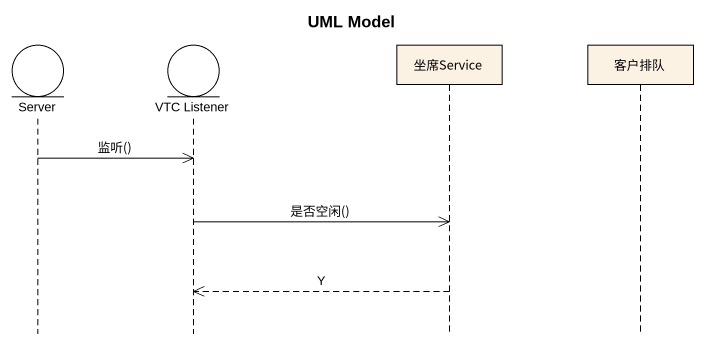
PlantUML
@startuml
title UML Model
hide footbox
entity Server
entity "VTC Listener" as VTC_Listener
participant 坐席Service
participant 客户排队

Server ->> VTC_Listener : 监听()
VTC_Listener ->> 坐席Service : 是否空闲()
坐席Service -->> VTC_Listener : Y
@enduml
